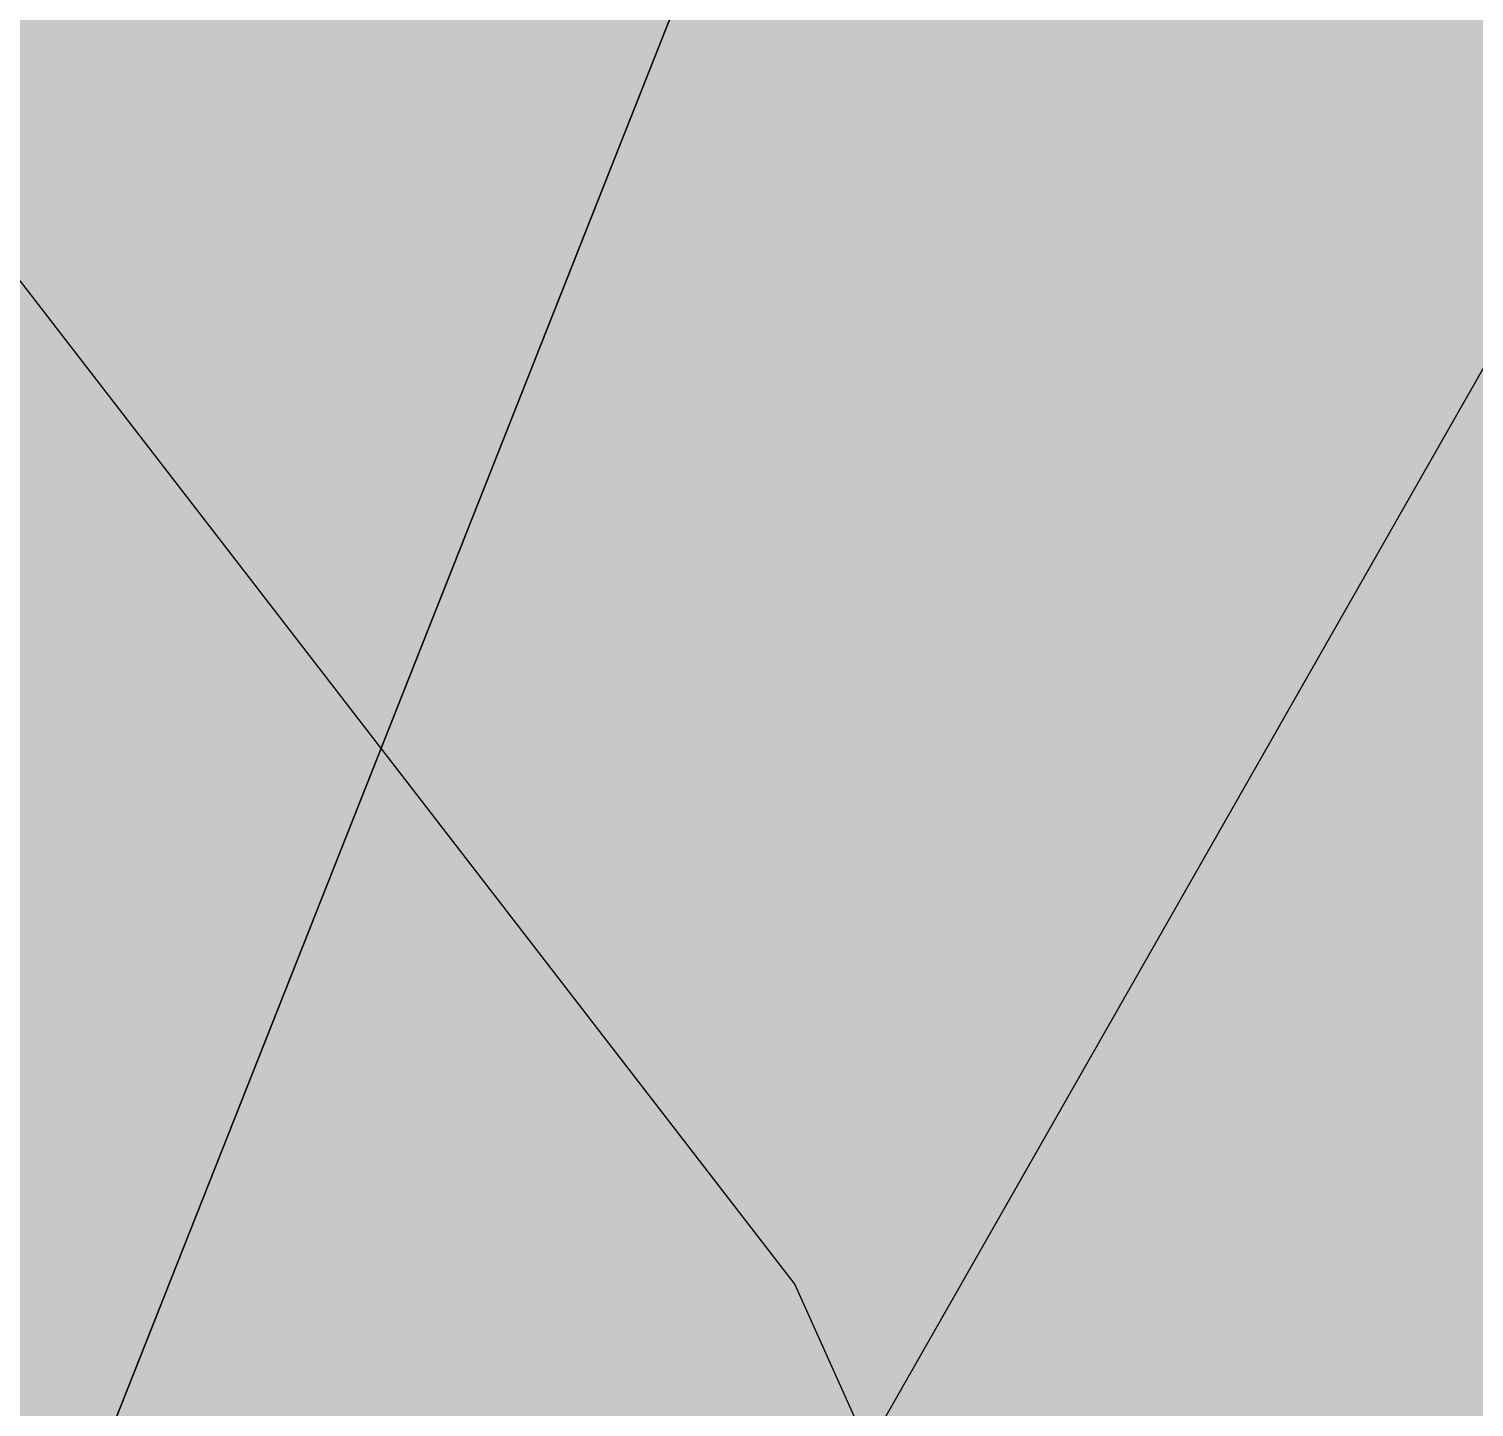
# Paper-space layout 'Layout1' of a CAD drawing. Extents: x -43 to 2298, y -18 to 768.
# Drawn here: x 138.919 to 140.371, y 257.531 to 258.916 of the extents above; entities that cross this region are included whole.
import ezdxf

# ---------------------------------------------------------------- set-up
doc = ezdxf.new("R2010")
doc.units = 0
doc.header["$LTSCALE"] = 2
doc.linetypes.add('CACHEX2', pattern=[0.75, 0.5, -0.25])
doc.layers.add('CARTOUCHE', color=7, linetype='Continuous')
doc.layers.add('LOGO', color=7, linetype='Continuous')

# ---------------------------------------------------------------- blocks, each defined once
blk = doc.blocks.new('A$C715108E3')
at = {"layer": 'LOGO', "color": 131}
for p, q in [((-11.7628, -18.5599), (-11.7628, -18.5599)), ((-11.6713, -18.5599), (-11.6713, -18.5599)), ((-11.5795, -18.5599), (-11.5795, -18.5599)), ((-11.4877, -18.5599), (-11.4877, -18.5599)), ((-11.3966, -18.5599), (-11.3966, -18.5599)), ((-11.3046, -18.5599), (-11.3046, -18.5599)), ((-11.2126, -18.5599), (-11.2126, -18.5599)), ((-11.1213, -18.5599), (-11.1213, -18.5599)), ((-11.0293, -18.5599), (-11.0293, -18.5599)), ((-10.9374, -18.5599), (-10.9374, -18.5599)), ((-10.846, -18.5599), (-10.846, -18.5599)), ((-10.754, -18.5599), (-10.754, -18.5599)), ((-10.6619, -18.5599), (-10.6619, -18.5599)), ((-10.5703, -18.5599), (-10.5703, -18.5599)), ((-10.479, -18.5599), (-10.479, -18.5599)), ((-10.3868, -18.5599), (-10.3868, -18.5599)), ((-10.295, -18.5599), (-10.295, -18.5599)), ((-10.2037, -18.5599), (-10.2037, -18.5599)), ((-10.1117, -18.5599), (-10.1117, -18.5599)), ((-10.0199, -18.5599), (-10.0199, -18.5599)), ((-9.9286, -18.5599), (-9.9286, -18.5599)), ((-9.8369, -18.5599), (-9.8369, -18.5599)), ((-9.7449, -18.5599), (-9.7449, -18.5599)), ((-9.6537, -18.5599), (-9.6537, -18.5599)), ((-9.5616, -18.5599), (-9.5616, -18.5599)), ((-9.4696, -18.5599), (-9.4696, -18.5599)), ((-9.3778, -18.5599), (-9.3778, -18.5599)), ((-11.7174, -18.6525), (-11.7174, -18.6525)), ((-11.6252, -18.6525), (-11.6252, -18.6525)), ((-11.5338, -18.6525), (-11.5338, -18.6525)), ((-11.442, -18.6525), (-11.442, -18.6525)), ((-11.3501, -18.6525), (-11.3501, -18.6525)), ((-11.2587, -18.6525), (-11.2587, -18.6525)), ((-11.1668, -18.6525), (-11.1668, -18.6525)), ((-11.0748, -18.6525), (-11.0748, -18.6525)), ((-10.9835, -18.6525), (-10.9835, -18.6525)), ((-10.8917, -18.6525), (-10.8917, -18.6525)), ((-10.7995, -18.6525), (-10.7995, -18.6525)), ((-10.7084, -18.6525), (-10.7084, -18.6525)), ((-10.6166, -18.6525), (-10.6166, -18.6525)), ((-10.5248, -18.6525), (-10.5248, -18.6525)), ((-10.4327, -18.6525), (-10.4327, -18.6525)), ((-10.3415, -18.6525), (-10.3415, -18.6525)), ((-10.2496, -18.6525), (-10.2496, -18.6525)), ((-10.1578, -18.6525), (-10.1578, -18.6525)), ((-10.0662, -18.6525), (-10.0662, -18.6525)), ((-9.9741, -18.6525), (-9.9741, -18.6525)), ((-9.8823, -18.6525), (-9.8823, -18.6525)), ((-9.7912, -18.6525), (-9.7912, -18.6525)), ((-9.699, -18.6525), (-9.699, -18.6525)), ((-9.6072, -18.6525), (-9.6072, -18.6525)), ((-9.5159, -18.6525), (-9.5159, -18.6525)), ((-9.4239, -18.6525), (-9.4239, -18.6525)), ((-11.7628, -18.7438), (-11.7628, -18.7438)), ((-11.6713, -18.7438), (-11.6713, -18.7438)), ((-11.5795, -18.7438), (-11.5795, -18.7438)), ((-11.4877, -18.7438), (-11.4877, -18.7438)), ((-11.3966, -18.7438), (-11.3966, -18.7438)), ((-11.3046, -18.7438), (-11.3046, -18.7438)), ((-11.2126, -18.7438), (-11.2126, -18.7438)), ((-11.1213, -18.7438), (-11.1213, -18.7438)), ((-11.0293, -18.7438), (-11.0293, -18.7438)), ((-10.9374, -18.7438), (-10.9374, -18.7438)), ((-10.846, -18.7438), (-10.846, -18.7438)), ((-10.754, -18.7438), (-10.754, -18.7438)), ((-10.6619, -18.7438), (-10.6619, -18.7438)), ((-10.5703, -18.7438), (-10.5703, -18.7438)), ((-10.479, -18.7438), (-10.479, -18.7438)), ((-10.3868, -18.7438), (-10.3868, -18.7438)), ((-10.295, -18.7438), (-10.295, -18.7438)), ((-10.2037, -18.7438), (-10.2037, -18.7438)), ((-10.1117, -18.7438), (-10.1117, -18.7438)), ((-10.0199, -18.7438), (-10.0199, -18.7438)), ((-9.9286, -18.7438), (-9.9286, -18.7438)), ((-9.8369, -18.7438), (-9.8369, -18.7438)), ((-9.7449, -18.7438), (-9.7449, -18.7438)), ((-9.6537, -18.7438), (-9.6537, -18.7438)), ((-9.5616, -18.7438), (-9.5616, -18.7438)), ((-9.4696, -18.7438), (-9.4696, -18.7438)), ((-9.3778, -18.7438), (-9.3778, -18.7438)), ((-11.7174, -18.835), (-11.7174, -18.835)), ((-11.6252, -18.835), (-11.6252, -18.835)), ((-11.5338, -18.835), (-11.5338, -18.835)), ((-11.442, -18.835), (-11.442, -18.835)), ((-11.3501, -18.835), (-11.3501, -18.835)), ((-11.2587, -18.835), (-11.2587, -18.835)), ((-11.1668, -18.835), (-11.1668, -18.835)), ((-11.0748, -18.835), (-11.0748, -18.835)), ((-10.9835, -18.835), (-10.9835, -18.835)), ((-10.8917, -18.835), (-10.8917, -18.835)), ((-10.7995, -18.835), (-10.7995, -18.835)), ((-10.7084, -18.835), (-10.7084, -18.835)), ((-10.6166, -18.835), (-10.6166, -18.835)), ((-10.5248, -18.835), (-10.5248, -18.835)), ((-10.4327, -18.835), (-10.4327, -18.835)), ((-10.3415, -18.835), (-10.3415, -18.835)), ((-10.2496, -18.835), (-10.2496, -18.835)), ((-10.1578, -18.835), (-10.1578, -18.835)), ((-10.0662, -18.835), (-10.0662, -18.835)), ((-9.9741, -18.835), (-9.9741, -18.835)), ((-9.8823, -18.835), (-9.8823, -18.835)), ((-9.7912, -18.835), (-9.7912, -18.835)), ((-9.699, -18.835), (-9.699, -18.835)), ((-9.6072, -18.835), (-9.6072, -18.835)), ((-9.5159, -18.835), (-9.5159, -18.835)), ((-9.4239, -18.835), (-9.4239, -18.835)), ((-11.7628, -18.9276), (-11.7628, -18.9276)), ((-11.6713, -18.9276), (-11.6713, -18.9276)), ((-11.5795, -18.9276), (-11.5795, -18.9276)), ((-11.4877, -18.9276), (-11.4877, -18.9276)), ((-11.3966, -18.9276), (-11.3966, -18.9276)), ((-11.3046, -18.9276), (-11.3046, -18.9276)), ((-11.2126, -18.9276), (-11.2126, -18.9276)), ((-11.1213, -18.9276), (-11.1213, -18.9276)), ((-11.0293, -18.9276), (-11.0293, -18.9276)), ((-10.9374, -18.9276), (-10.9374, -18.9276)), ((-10.846, -18.9276), (-10.846, -18.9276)), ((-10.754, -18.9276), (-10.754, -18.9276)), ((-10.6619, -18.9276), (-10.6619, -18.9276)), ((-10.5703, -18.9276), (-10.5703, -18.9276)), ((-10.479, -18.9276), (-10.479, -18.9276)), ((-10.3868, -18.9276), (-10.3868, -18.9276)), ((-10.295, -18.9276), (-10.295, -18.9276)), ((-10.2037, -18.9276), (-10.2037, -18.9276)), ((-10.1117, -18.9276), (-10.1117, -18.9276)), ((-10.0199, -18.9276), (-10.0199, -18.9276)), ((-9.9286, -18.9276), (-9.9286, -18.9276)), ((-9.8369, -18.9276), (-9.8369, -18.9276)), ((-9.7449, -18.9276), (-9.7449, -18.9276)), ((-9.6537, -18.9276), (-9.6537, -18.9276)), ((-9.5616, -18.9276), (-9.5616, -18.9276)), ((-9.4696, -18.9276), (-9.4696, -18.9276)), ((-9.3778, -18.9276), (-9.3778, -18.9276)), ((-11.7296, -19.0189), (-11.7296, -19.0189)), ((-11.7174, -19.0189), (-11.7174, -19.0189)), ((-11.6252, -19.0189), (-11.6252, -19.0189)), ((-11.5338, -19.0189), (-11.5338, -19.0189)), ((-11.442, -19.0189), (-11.442, -19.0189)), ((-11.3501, -19.0189), (-11.3501, -19.0189)), ((-11.2587, -19.0189), (-11.2587, -19.0189)), ((-11.1668, -19.0189), (-11.1668, -19.0189)), ((-11.0748, -19.0189), (-11.0748, -19.0189)), ((-10.9835, -19.0189), (-10.9835, -19.0189)), ((-10.8917, -19.0189), (-10.8917, -19.0189)), ((-10.7995, -19.0189), (-10.7995, -19.0189)), ((-10.7084, -19.0189), (-10.7084, -19.0189)), ((-10.6166, -19.0189), (-10.6166, -19.0189)), ((-10.5248, -19.0189), (-10.5248, -19.0189)), ((-10.4327, -19.0189), (-10.4327, -19.0189)), ((-10.3415, -19.0189), (-10.3415, -19.0189)), ((-10.2496, -19.0189), (-10.2496, -19.0189)), ((-10.1578, -19.0189), (-10.1578, -19.0189)), ((-10.0662, -19.0189), (-10.0662, -19.0189)), ((-9.9741, -19.0189), (-9.9741, -19.0189)), ((-9.8823, -19.0189), (-9.8823, -19.0189)), ((-9.7912, -19.0189), (-9.7912, -19.0189)), ((-9.699, -19.0189), (-9.699, -19.0189)), ((-9.6072, -19.0189), (-9.6072, -19.0189)), ((-9.5159, -19.0189), (-9.5159, -19.0189)), ((-9.4239, -19.0189), (-9.4239, -19.0189)), ((-11.659, -19.1101), (-11.659, -19.1101)), ((-11.5795, -19.1101), (-11.5795, -19.1101)), ((-11.4877, -19.1101), (-11.4877, -19.1101)), ((-11.3966, -19.1101), (-11.3966, -19.1101)), ((-11.3046, -19.1101), (-11.3046, -19.1101)), ((-11.2126, -19.1101), (-11.2126, -19.1101)), ((-11.1213, -19.1101), (-11.1213, -19.1101)), ((-11.0293, -19.1101), (-11.0293, -19.1101)), ((-10.9374, -19.1101), (-10.9374, -19.1101)), ((-10.846, -19.1101), (-10.846, -19.1101)), ((-10.754, -19.1101), (-10.754, -19.1101)), ((-10.6619, -19.1101), (-10.6619, -19.1101)), ((-10.5703, -19.1101), (-10.5703, -19.1101)), ((-10.479, -19.1101), (-10.479, -19.1101)), ((-10.3868, -19.1101), (-10.3868, -19.1101)), ((-10.295, -19.1101), (-10.295, -19.1101)), ((-10.2037, -19.1101), (-10.2037, -19.1101)), ((-10.1117, -19.1101), (-10.1117, -19.1101)), ((-10.0199, -19.1101), (-10.0199, -19.1101)), ((-9.9286, -19.1101), (-9.9286, -19.1101)), ((-9.8369, -19.1101), (-9.8369, -19.1101)), ((-9.7449, -19.1101), (-9.7449, -19.1101)), ((-9.6537, -19.1101), (-9.6537, -19.1101)), ((-9.5616, -19.1101), (-9.5616, -19.1101)), ((-9.4696, -19.1101), (-9.4696, -19.1101)), ((-9.3778, -19.1101), (-9.3778, -19.1101)), ((-11.5885, -19.2027), (-11.5885, -19.2027)), ((-11.5338, -19.2027), (-11.5338, -19.2027)), ((-11.442, -19.2027), (-11.442, -19.2027)), ((-11.3501, -19.2027), (-11.3501, -19.2027)), ((-11.2587, -19.2027), (-11.2587, -19.2027)), ((-11.1668, -19.2027), (-11.1668, -19.2027)), ((-11.0748, -19.2027), (-11.0748, -19.2027)), ((-10.9835, -19.2027), (-10.9835, -19.2027)), ((-10.8917, -19.2027), (-10.8917, -19.2027)), ((-10.7995, -19.2027), (-10.7995, -19.2027)), ((-10.7084, -19.2027), (-10.7084, -19.2027)), ((-10.6166, -19.2027), (-10.6166, -19.2027)), ((-10.5248, -19.2027), (-10.5248, -19.2027)), ((-10.4327, -19.2027), (-10.4327, -19.2027)), ((-10.3415, -19.2027), (-10.3415, -19.2027)), ((-10.2496, -19.2027), (-10.2496, -19.2027)), ((-10.1578, -19.2027), (-10.1578, -19.2027)), ((-10.0662, -19.2027), (-10.0662, -19.2027)), ((-9.9741, -19.2027), (-9.9741, -19.2027)), ((-9.8823, -19.2027), (-9.8823, -19.2027)), ((-9.7912, -19.2027), (-9.7912, -19.2027)), ((-9.699, -19.2027), (-9.699, -19.2027)), ((-9.6072, -19.2027), (-9.6072, -19.2027)), ((-9.5159, -19.2027), (-9.5159, -19.2027)), ((-9.4239, -19.2027), (-9.4239, -19.2027)), ((-11.5177, -19.294), (-11.5177, -19.294)), ((-11.4877, -19.294), (-11.4877, -19.294)), ((-11.3966, -19.294), (-11.3966, -19.294)), ((-11.3046, -19.294), (-11.3046, -19.294)), ((-11.2126, -19.294), (-11.2126, -19.294)), ((-11.1213, -19.294), (-11.1213, -19.294)), ((-11.0293, -19.294), (-11.0293, -19.294)), ((-10.9374, -19.294), (-10.9374, -19.294)), ((-10.846, -19.294), (-10.846, -19.294)), ((-10.754, -19.294), (-10.754, -19.294)), ((-10.6619, -19.294), (-10.6619, -19.294)), ((-10.5703, -19.294), (-10.5703, -19.294)), ((-10.479, -19.294), (-10.479, -19.294)), ((-10.3868, -19.294), (-10.3868, -19.294)), ((-10.295, -19.294), (-10.295, -19.294)), ((-10.2037, -19.294), (-10.2037, -19.294)), ((-10.1117, -19.294), (-10.1117, -19.294)), ((-10.0199, -19.294), (-10.0199, -19.294)), ((-9.9286, -19.294), (-9.9286, -19.294)), ((-9.8369, -19.294), (-9.8369, -19.294)), ((-9.7449, -19.294), (-9.7449, -19.294)), ((-9.6537, -19.294), (-9.6537, -19.294)), ((-9.5616, -19.294), (-9.5616, -19.294)), ((-9.4696, -19.294), (-9.4696, -19.294)), ((-9.3778, -19.294), (-9.3778, -19.294)), ((-11.4464, -19.3855), (-11.4464, -19.3855)), ((-11.442, -19.3855), (-11.442, -19.3855)), ((-11.3501, -19.3855), (-11.3501, -19.3855)), ((-11.2587, -19.3855), (-11.2587, -19.3855)), ((-11.1668, -19.3855), (-11.1668, -19.3855)), ((-11.0748, -19.3855), (-11.0748, -19.3855)), ((-10.9835, -19.3855), (-10.9835, -19.3855)), ((-10.8917, -19.3855), (-10.8917, -19.3855)), ((-10.7995, -19.3855), (-10.7995, -19.3855)), ((-10.7084, -19.3855), (-10.7084, -19.3855)), ((-10.6166, -19.3855), (-10.6166, -19.3855)), ((-10.5248, -19.3855), (-10.5248, -19.3855)), ((-10.4327, -19.3855), (-10.4327, -19.3855)), ((-10.3415, -19.3855), (-10.3415, -19.3855)), ((-10.2496, -19.3855), (-10.2496, -19.3855)), ((-10.1578, -19.3855), (-10.1578, -19.3855)), ((-10.0662, -19.3855), (-10.0662, -19.3855)), ((-9.9741, -19.3855), (-9.9741, -19.3855)), ((-9.8823, -19.3855), (-9.8823, -19.3855)), ((-9.7912, -19.3855), (-9.7912, -19.3855)), ((-9.699, -19.3855), (-9.699, -19.3855)), ((-9.6072, -19.3855), (-9.6072, -19.3855)), ((-9.5159, -19.3855), (-9.5159, -19.3855)), ((-9.4239, -19.3855), (-9.4239, -19.3855)), ((-11.3758, -19.4779), (-11.3758, -19.4779)), ((-11.3046, -19.4779), (-11.3046, -19.4779)), ((-11.2126, -19.4779), (-11.2126, -19.4779)), ((-11.1213, -19.4779), (-11.1213, -19.4779)), ((-11.0293, -19.4779), (-11.0293, -19.4779)), ((-10.9374, -19.4779), (-10.9374, -19.4779)), ((-10.846, -19.4779), (-10.846, -19.4779)), ((-10.754, -19.4779), (-10.754, -19.4779)), ((-10.6619, -19.4779), (-10.6619, -19.4779)), ((-10.5703, -19.4779), (-10.5703, -19.4779)), ((-10.479, -19.4779), (-10.479, -19.4779)), ((-10.3868, -19.4779), (-10.3868, -19.4779)), ((-10.295, -19.4779), (-10.295, -19.4779)), ((-10.2037, -19.4779), (-10.2037, -19.4779)), ((-10.1117, -19.4779), (-10.1117, -19.4779)), ((-10.0199, -19.4779), (-10.0199, -19.4779)), ((-9.9286, -19.4779), (-9.9286, -19.4779)), ((-9.8369, -19.4779), (-9.8369, -19.4779)), ((-9.7449, -19.4779), (-9.7449, -19.4779)), ((-9.6537, -19.4779), (-9.6537, -19.4779)), ((-9.5616, -19.4779), (-9.5616, -19.4779)), ((-9.4696, -19.4779), (-9.4696, -19.4779)), ((-9.3778, -19.4779), (-9.3778, -19.4779)), ((-11.305, -19.5693), (-11.305, -19.5693)), ((-11.2587, -19.5693), (-11.2587, -19.5693)), ((-11.1668, -19.5693), (-11.1668, -19.5693)), ((-11.0748, -19.5693), (-11.0748, -19.5693)), ((-10.9835, -19.5693), (-10.9835, -19.5693)), ((-10.8917, -19.5693), (-10.8917, -19.5693)), ((-10.7995, -19.5693), (-10.7995, -19.5693)), ((-10.7084, -19.5693), (-10.7084, -19.5693)), ((-10.6166, -19.5693), (-10.6166, -19.5693)), ((-10.5248, -19.5693), (-10.5248, -19.5693)), ((-10.4327, -19.5693), (-10.4327, -19.5693)), ((-10.3415, -19.5693), (-10.3415, -19.5693)), ((-10.2496, -19.5693), (-10.2496, -19.5693)), ((-10.1578, -19.5693), (-10.1578, -19.5693)), ((-10.0662, -19.5693), (-10.0662, -19.5693)), ((-9.9741, -19.5693), (-9.9741, -19.5693)), ((-9.8823, -19.5693), (-9.8823, -19.5693)), ((-9.7912, -19.5693), (-9.7912, -19.5693)), ((-9.699, -19.5693), (-9.699, -19.5693)), ((-9.6072, -19.5693), (-9.6072, -19.5693)), ((-9.5159, -19.5693), (-9.5159, -19.5693)), ((-9.4239, -19.5693), (-9.4239, -19.5693)), ((-11.2337, -19.6606), (-11.2337, -19.6606)), ((-11.2126, -19.6606), (-11.2126, -19.6606)), ((-11.1213, -19.6606), (-11.1213, -19.6606)), ((-11.0293, -19.6606), (-11.0293, -19.6606)), ((-10.9374, -19.6606), (-10.9374, -19.6606)), ((-10.846, -19.6606), (-10.846, -19.6606)), ((-10.754, -19.6606), (-10.754, -19.6606)), ((-10.6619, -19.6606), (-10.6619, -19.6606)), ((-10.5703, -19.6606), (-10.5703, -19.6606)), ((-10.479, -19.6606), (-10.479, -19.6606)), ((-10.3868, -19.6606), (-10.3868, -19.6606)), ((-10.295, -19.6606), (-10.295, -19.6606)), ((-10.2037, -19.6606), (-10.2037, -19.6606)), ((-10.1117, -19.6606), (-10.1117, -19.6606)), ((-10.0199, -19.6606), (-10.0199, -19.6606)), ((-9.9286, -19.6606), (-9.9286, -19.6606)), ((-9.8369, -19.6606), (-9.8369, -19.6606)), ((-9.7449, -19.6606), (-9.7449, -19.6606)), ((-9.6537, -19.6606), (-9.6537, -19.6606)), ((-9.5616, -19.6606), (-9.5616, -19.6606)), ((-9.4696, -19.6606), (-9.4696, -19.6606)), ((-9.3778, -19.6606), (-9.3778, -19.6606)), ((-11.1629, -19.753), (-11.1629, -19.753)), ((-11.0748, -19.753), (-11.0748, -19.753)), ((-10.9835, -19.753), (-10.9835, -19.753)), ((-10.8917, -19.753), (-10.8917, -19.753)), ((-10.7995, -19.753), (-10.7995, -19.753)), ((-10.7084, -19.753), (-10.7084, -19.753)), ((-10.6166, -19.753), (-10.6166, -19.753)), ((-10.5248, -19.753), (-10.5248, -19.753)), ((-10.4327, -19.753), (-10.4327, -19.753)), ((-10.3415, -19.753), (-10.3415, -19.753)), ((-10.2496, -19.753), (-10.2496, -19.753)), ((-10.1578, -19.753), (-10.1578, -19.753)), ((-10.0662, -19.753), (-10.0662, -19.753)), ((-9.9741, -19.753), (-9.9741, -19.753)), ((-9.8823, -19.753), (-9.8823, -19.753)), ((-9.7912, -19.753), (-9.7912, -19.753)), ((-9.699, -19.753), (-9.699, -19.753)), ((-9.6072, -19.753), (-9.6072, -19.753)), ((-9.5159, -19.753), (-9.5159, -19.753)), ((-9.4239, -19.753), (-9.4239, -19.753)), ((-11.0922, -19.8444), (-11.0922, -19.8444)), ((-11.0293, -19.8444), (-11.0293, -19.8444)), ((-10.9374, -19.8444), (-10.9374, -19.8444)), ((-10.846, -19.8444), (-10.846, -19.8444)), ((-10.754, -19.8444), (-10.754, -19.8444)), ((-10.6619, -19.8444), (-10.6619, -19.8444)), ((-10.5703, -19.8444), (-10.5703, -19.8444)), ((-10.479, -19.8444), (-10.479, -19.8444)), ((-10.3868, -19.8444), (-10.3868, -19.8444)), ((-10.295, -19.8444), (-10.295, -19.8444)), ((-10.2037, -19.8444), (-10.2037, -19.8444)), ((-10.1117, -19.8444), (-10.1117, -19.8444)), ((-10.0199, -19.8444), (-10.0199, -19.8444)), ((-9.9286, -19.8444), (-9.9286, -19.8444)), ((-9.8369, -19.8444), (-9.8369, -19.8444)), ((-9.7449, -19.8444), (-9.7449, -19.8444)), ((-9.6537, -19.8444), (-9.6537, -19.8444)), ((-9.5616, -19.8444), (-9.5616, -19.8444)), ((-9.4696, -19.8444), (-9.4696, -19.8444)), ((-9.3778, -19.8444), (-9.3778, -19.8444)), ((-11.021, -19.9357), (-11.021, -19.9357)), ((-10.9835, -19.9357), (-10.9835, -19.9357)), ((-10.8917, -19.9357), (-10.8917, -19.9357)), ((-10.7995, -19.9357), (-10.7995, -19.9357)), ((-10.7084, -19.9357), (-10.7084, -19.9357)), ((-10.6166, -19.9357), (-10.6166, -19.9357)), ((-10.5248, -19.9357), (-10.5248, -19.9357)), ((-10.4327, -19.9357), (-10.4327, -19.9357)), ((-10.3415, -19.9357), (-10.3415, -19.9357)), ((-10.2496, -19.9357), (-10.2496, -19.9357)), ((-10.1578, -19.9357), (-10.1578, -19.9357)), ((-10.0662, -19.9357), (-10.0662, -19.9357)), ((-9.9741, -19.9357), (-9.9741, -19.9357)), ((-9.8823, -19.9357), (-9.8823, -19.9357)), ((-9.7912, -19.9357), (-9.7912, -19.9357)), ((-9.699, -19.9357), (-9.699, -19.9357)), ((-9.6072, -19.9357), (-9.6072, -19.9357)), ((-9.5159, -19.9357), (-9.5159, -19.9357)), ((-9.4239, -19.9357), (-9.4239, -19.9357)), ((-10.9502, -20.0281), (-10.9502, -20.0281)), ((-10.9374, -20.0281), (-10.9374, -20.0281)), ((-10.846, -20.0281), (-10.846, -20.0281)), ((-10.754, -20.0281), (-10.754, -20.0281)), ((-10.6619, -20.0281), (-10.6619, -20.0281)), ((-10.5703, -20.0281), (-10.5703, -20.0281)), ((-10.479, -20.0281), (-10.479, -20.0281)), ((-10.3868, -20.0281), (-10.3868, -20.0281)), ((-10.295, -20.0281), (-10.295, -20.0281)), ((-10.2037, -20.0281), (-10.2037, -20.0281)), ((-10.1117, -20.0281), (-10.1117, -20.0281)), ((-10.0199, -20.0281), (-10.0199, -20.0281)), ((-9.9286, -20.0281), (-9.9286, -20.0281)), ((-9.8369, -20.0281), (-9.8369, -20.0281)), ((-9.7449, -20.0281), (-9.7449, -20.0281)), ((-9.6537, -20.0281), (-9.6537, -20.0281)), ((-9.5616, -20.0281), (-9.5616, -20.0281)), ((-9.4696, -20.0281), (-9.4696, -20.0281)), ((-9.3778, -20.0281), (-9.3778, -20.0281)), ((-10.8797, -20.1196), (-10.8797, -20.1196)), ((-10.7995, -20.1196), (-10.7995, -20.1196)), ((-10.7084, -20.1196), (-10.7084, -20.1196)), ((-10.6166, -20.1196), (-10.6166, -20.1196)), ((-10.5248, -20.1196), (-10.5248, -20.1196)), ((-10.4327, -20.1196), (-10.4327, -20.1196)), ((-10.3415, -20.1196), (-10.3415, -20.1196)), ((-10.2496, -20.1196), (-10.2496, -20.1196)), ((-10.1578, -20.1196), (-10.1578, -20.1196)), ((-10.0662, -20.1196), (-10.0662, -20.1196)), ((-9.9741, -20.1196), (-9.9741, -20.1196)), ((-9.8823, -20.1196), (-9.8823, -20.1196)), ((-9.7912, -20.1196), (-9.7912, -20.1196)), ((-9.699, -20.1196), (-9.699, -20.1196)), ((-9.6072, -20.1196), (-9.6072, -20.1196)), ((-9.5159, -20.1196), (-9.5159, -20.1196)), ((-9.4239, -20.1196), (-9.4239, -20.1196)), ((-10.8091, -20.211), (-10.8091, -20.211)), ((-10.754, -20.211), (-10.754, -20.211)), ((-10.6619, -20.211), (-10.6619, -20.211)), ((-10.5703, -20.211), (-10.5703, -20.211)), ((-10.479, -20.211), (-10.479, -20.211)), ((-10.3868, -20.211), (-10.3868, -20.211)), ((-10.295, -20.211), (-10.295, -20.211)), ((-10.2037, -20.211), (-10.2037, -20.211)), ((-10.1117, -20.211), (-10.1117, -20.211)), ((-10.0199, -20.211), (-10.0199, -20.211)), ((-9.9286, -20.211), (-9.9286, -20.211)), ((-9.8369, -20.211), (-9.8369, -20.211)), ((-9.7449, -20.211), (-9.7449, -20.211)), ((-9.6537, -20.211), (-9.6537, -20.211)), ((-9.5616, -20.211), (-9.5616, -20.211)), ((-9.4696, -20.211), (-9.4696, -20.211)), ((-9.3778, -20.211), (-9.3778, -20.211)), ((-10.7378, -20.3034), (-10.7378, -20.3034)), ((-10.7084, -20.3034), (-10.7084, -20.3034)), ((-10.6166, -20.3034), (-10.6166, -20.3034)), ((-10.5248, -20.3034), (-10.5248, -20.3034)), ((-10.4327, -20.3034), (-10.4327, -20.3034)), ((-10.3415, -20.3034), (-10.3415, -20.3034)), ((-10.2496, -20.3034), (-10.2496, -20.3034)), ((-10.1578, -20.3034), (-10.1578, -20.3034)), ((-10.0662, -20.3034), (-10.0662, -20.3034)), ((-9.9741, -20.3034), (-9.9741, -20.3034)), ((-9.8823, -20.3034), (-9.8823, -20.3034)), ((-9.7912, -20.3034), (-9.7912, -20.3034)), ((-9.699, -20.3034), (-9.699, -20.3034)), ((-9.6072, -20.3034), (-9.6072, -20.3034)), ((-9.5159, -20.3034), (-9.5159, -20.3034)), ((-9.4239, -20.3034), (-9.4239, -20.3034)), ((-10.667, -20.3947), (-10.667, -20.3947)), ((-10.6619, -20.3947), (-10.6619, -20.3947)), ((-10.5703, -20.3947), (-10.5703, -20.3947)), ((-10.479, -20.3947), (-10.479, -20.3947)), ((-10.3868, -20.3947), (-10.3868, -20.3947)), ((-10.295, -20.3947), (-10.295, -20.3947)), ((-10.2037, -20.3947), (-10.2037, -20.3947)), ((-10.1117, -20.3947), (-10.1117, -20.3947)), ((-10.0199, -20.3947), (-10.0199, -20.3947)), ((-9.9286, -20.3947), (-9.9286, -20.3947)), ((-9.8369, -20.3947), (-9.8369, -20.3947)), ((-9.7449, -20.3947), (-9.7449, -20.3947)), ((-9.6537, -20.3947), (-9.6537, -20.3947)), ((-9.5616, -20.3947), (-9.5616, -20.3947)), ((-9.4696, -20.3947), (-9.4696, -20.3947)), ((-9.3778, -20.3947), (-9.3778, -20.3947)), ((-10.5963, -20.4859), (-10.5963, -20.4859)), ((-10.5248, -20.4859), (-10.5248, -20.4859)), ((-10.4327, -20.4859), (-10.4327, -20.4859)), ((-10.3415, -20.4859), (-10.3415, -20.4859)), ((-10.2496, -20.4859), (-10.2496, -20.4859)), ((-10.1578, -20.4859), (-10.1578, -20.4859)), ((-10.0662, -20.4859), (-10.0662, -20.4859)), ((-9.9741, -20.4859), (-9.9741, -20.4859)), ((-9.8823, -20.4859), (-9.8823, -20.4859)), ((-9.7912, -20.4859), (-9.7912, -20.4859)), ((-9.699, -20.4859), (-9.699, -20.4859)), ((-9.6072, -20.4859), (-9.6072, -20.4859)), ((-9.5159, -20.4859), (-9.5159, -20.4859)), ((-9.4239, -20.4859), (-9.4239, -20.4859)), ((-10.5251, -20.5785), (-10.5251, -20.5785)), ((-10.479, -20.5785), (-10.479, -20.5785)), ((-10.3868, -20.5785), (-10.3868, -20.5785)), ((-10.295, -20.5785), (-10.295, -20.5785)), ((-10.2037, -20.5785), (-10.2037, -20.5785)), ((-10.1117, -20.5785), (-10.1117, -20.5785)), ((-10.0199, -20.5785), (-10.0199, -20.5785)), ((-9.9286, -20.5785), (-9.9286, -20.5785)), ((-9.8369, -20.5785), (-9.8369, -20.5785)), ((-9.7449, -20.5785), (-9.7449, -20.5785)), ((-9.6537, -20.5785), (-9.6537, -20.5785)), ((-9.5616, -20.5785), (-9.5616, -20.5785)), ((-9.4696, -20.5785), (-9.4696, -20.5785)), ((-9.3778, -20.5785), (-9.3778, -20.5785)), ((-10.4719, -20.6698), (-10.4719, -20.6698)), ((-10.4327, -20.6698), (-10.4327, -20.6698)), ((-10.3415, -20.6698), (-10.3415, -20.6698)), ((-10.2496, -20.6698), (-10.2496, -20.6698)), ((-10.1578, -20.6698), (-10.1578, -20.6698)), ((-10.0662, -20.6698), (-10.0662, -20.6698)), ((-9.9741, -20.6698), (-9.9741, -20.6698)), ((-9.8823, -20.6698), (-9.8823, -20.6698)), ((-9.7912, -20.6698), (-9.7912, -20.6698)), ((-9.699, -20.6698), (-9.699, -20.6698)), ((-9.6072, -20.6698), (-9.6072, -20.6698)), ((-9.5159, -20.6698), (-9.5159, -20.6698)), ((-9.4239, -20.6698), (-9.4239, -20.6698)), ((-10.4303, -20.7613), (-10.4303, -20.7613)), ((-10.3868, -20.7613), (-10.3868, -20.7613)), ((-10.295, -20.7613), (-10.295, -20.7613)), ((-10.2037, -20.7613), (-10.2037, -20.7613)), ((-10.1117, -20.7613), (-10.1117, -20.7613)), ((-10.0199, -20.7613), (-10.0199, -20.7613)), ((-9.9286, -20.7613), (-9.9286, -20.7613)), ((-9.8369, -20.7613), (-9.8369, -20.7613)), ((-9.7449, -20.7613), (-9.7449, -20.7613)), ((-9.6537, -20.7613), (-9.6537, -20.7613)), ((-9.5616, -20.7613), (-9.5616, -20.7613)), ((-9.4696, -20.7613), (-9.4696, -20.7613)), ((-9.3778, -20.7613), (-9.3778, -20.7613))]:
    blk.add_line(p, q, dxfattribs=at)
blk.add_lwpolyline([(-9.9674, -25.8741), (-12.5584, -19.9248), (-11.816, -18.9068), (-10.4959, -20.6166), (-9.7792, -22.2122)], dxfattribs=at)
blk = doc.blocks.new('A$C581E6685')
at = {"layer": 'LOGO'}
for color, points in [(40, [(-39.8519, 24.2064), (-46.2303, 8.0935), (-42.1559, 23.0023)]), (32, [(-39.8519, 24.2064), (-38.5844, 21.5046), (-46.2303, 8.0935)])]:
    blk.add_hatch(color=color, dxfattribs=at).paths.add_polyline_path(points)
at = {"layer": 'LOGO', "color": 40}
blk.add_lwpolyline([(-39.8519, 24.2064), (-46.2303, 8.0935), (-42.1559, 23.0023)], close=True, dxfattribs=at)
at = {"layer": 'LOGO', "color": 32}
blk.add_lwpolyline([(-39.8519, 24.2064), (-38.584, 21.5046), (-46.2303, 8.0935)], close=True, dxfattribs=at)
at = {"layer": 'LOGO', "color": 32, "linetype": 'CACHEX2', "ltscale": 1.5}
blk.add_ellipse((-38.0538, 23.8138), major_axis=(-19.0311, -3.534), ratio=0.590567, dxfattribs=at)
at = {"layer": 'LOGO', "color": 32}
blk.add_ellipse((-37.6144, 23.8499), major_axis=(-13.5768, -4.2839), ratio=0.791971, dxfattribs=at)
at = {"layer": 'CARTOUCHE'}
blk.add_blockref('A$C715108E3', (-31.6739, 36.3189), dxfattribs=at)

psp = doc.layouts.get("Layout1")

# ---------------------------------------------------------------- hatches: boundary and pattern name
at = {"layer": 'CARTOUCHE', "true_color": 0xffffff}
h = psp.add_hatch(color=7, dxfattribs=at)
h.dxf.hatch_style = 1
edge = h.paths.add_edge_path()
edge.add_spline(control_points=[(127.7197, 272.4748), (127.7197, 261.5837), (127.7197, 250.6925), (127.7197, 246.8525), (131.5597, 246.8525), (177.0989, 246.8525), (222.6382, 246.8525), (226.4782, 246.8525), (226.4782, 250.6925), (226.4782, 261.5837), (226.4782, 272.4748), (226.4782, 276.3148), (222.6382, 276.3148), (177.0989, 276.3148), (131.5597, 276.3148), (127.7197, 276.3148), (127.7197, 272.4748)], knot_values=[0, 0, 0, 1, 1, 2.570796, 2.570796, 3.570796, 3.570796, 5.141593, 5.141593, 6.141593, 6.141593, 7.712389, 7.712389, 8.712389, 8.712389, 10.283185, 10.283185, 10.283185], weights=[1, 1, 1, 0.707107, 1, 1, 1, 0.707107, 1, 1, 1, 0.707107, 1, 1, 1, 0.707107, 1], degree=2, periodic=0)

# ---------------------------------------------------------------- linework, layer by layer
at = {"layer": 'CARTOUCHE'}
psp.add_rational_spline([(127.7197, 272.4748), (127.7197, 261.5837), (127.7197, 250.6925), (127.7197, 246.8525), (131.5597, 246.8525), (177.0989, 246.8525), (222.6382, 246.8525), (226.4782, 246.8525), (226.4782, 250.6925), (226.4782, 261.5837), (226.4782, 272.4748), (226.4782, 276.3148), (222.6382, 276.3148), (177.0989, 276.3148), (131.5597, 276.3148), (127.7197, 276.3148), (127.7197, 272.4748)], [1, 1, 1, 0.707106781187, 1, 1, 1, 0.707106781187, 1, 1, 1, 0.707106781187, 1, 1, 1, 0.707106781187, 1], degree=2, knots=[0, 0, 0, 1, 1, 2.570796, 2.570796, 3.570796, 3.570796, 5.141593, 5.141593, 6.141593, 6.141593, 7.712389, 7.712389, 8.712389, 8.712389, 10.283185, 10.283185, 10.283185], dxfattribs=at)

# ---------------------------------------------------------------- block references
at = {"layer": 'CARTOUCHE', "xscale": 0.6, "yscale": 0.6, "zscale": 0.6}
psp.add_blockref('A$C581E6685', (164.9904, 248.2331), dxfattribs=at)

doc.saveas('drawing.dxf')
